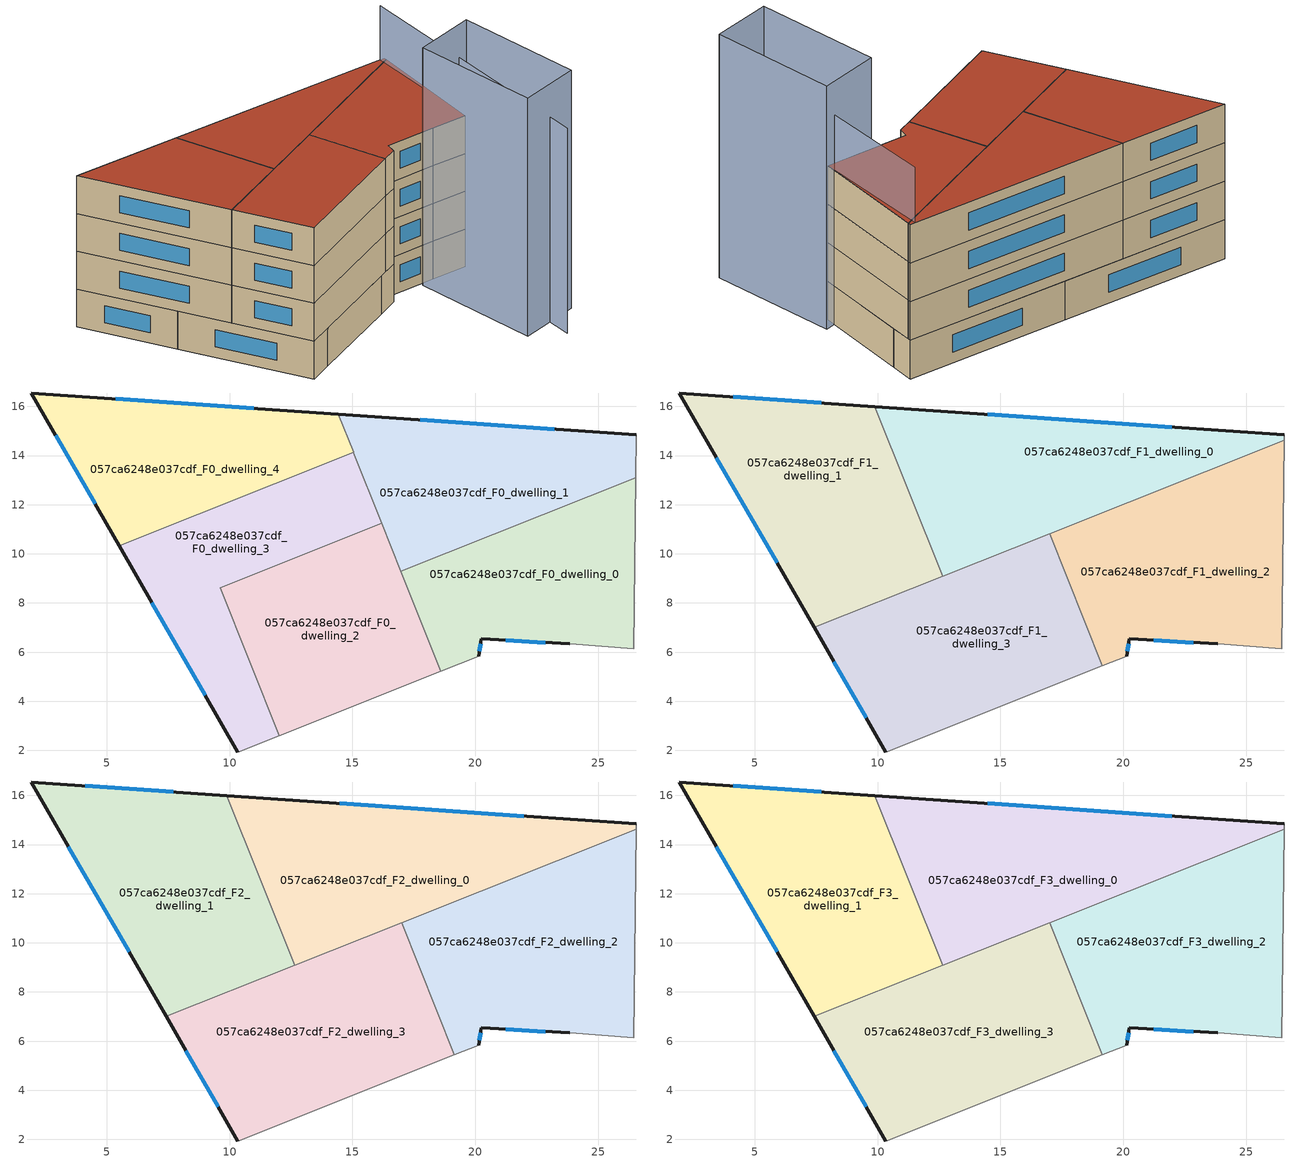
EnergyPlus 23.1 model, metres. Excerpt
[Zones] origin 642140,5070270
057ca6248e037cdf_F0_dwelling_0
 floor ground (EU_floor_Construction): 26.53,13.1 26.44,6.13 23.84,6.33 20.24,6.54 20.14,5.83 18.59,5.22 16.97,9.29 z0
 wall outside (EU_wall_Construction): 20.14,5.83 20.24,6.54 23.84,6.33 z0:3
 wall to 057ca6248e037cdf_F0_dwelling_1 (EU_wall_Construction): 26.53,13.1 16.97,9.29 z0:3
 wall adiabatic (EU_wall_Construction): 23.84,6.33 26.44,6.13 26.53,13.1 / 18.59,5.22 20.14,5.83 z0:3
 wall to 057ca6248e037cdf_F0_dwelling_2 (EU_wall_Construction): 16.97,9.29 18.59,5.22 z0:3
 window (EU_Window_Construction): 21.23,6.48 22.85,6.39 / 20.17,6.03 20.21,6.34 z0.83:2.17
057ca6248e037cdf_F0_dwelling_1
 floor ground (EU_floor_Construction): 26.55,14.84 26.53,13.1 16.97,9.29 14.42,15.68 z0
 wall outside (EU_wall_Construction): 26.55,14.84 14.42,15.68 z0:3
 wall adiabatic (EU_wall_Construction): 26.53,13.1 26.55,14.84 z0:3
 wall to 057ca6248e037cdf_F0_dwelling_3 (EU_wall_Construction): 15.04,14.13 16.19,11.24 z0:3
 wall to 057ca6248e037cdf_F0_dwelling_4 (EU_wall_Construction): 14.42,15.68 15.04,14.13 z0:3
 wall to 057ca6248e037cdf_F0_dwelling_2 (EU_wall_Construction): 16.19,11.24 16.97,9.29 z0:3
 window (EU_Window_Construction): 23.21,15.07 17.76,15.45 z0.83:2.17
057ca6248e037cdf_F0_dwelling_2
 floor ground (EU_floor_Construction): 16.19,11.24 18.59,5.22 12.01,2.6 9.61,8.62 z0
 wall adiabatic (EU_wall_Construction): 12.01,2.6 18.59,5.22 z0:3
 wall to 057ca6248e037cdf_F0_dwelling_3 (EU_wall_Construction): 16.19,11.24 9.61,8.62 12.01,2.6 z0:3
057ca6248e037cdf_F0_dwelling_3
 floor ground (EU_floor_Construction): 15.04,14.13 16.19,11.24 9.61,8.62 12.01,2.6 10.33,1.93 5.51,10.33 z0
 wall outside (EU_wall_Construction): 5.51,10.33 10.33,1.93 z0:3
 wall adiabatic (EU_wall_Construction): 10.33,1.93 12.01,2.6 z0:3
 wall to 057ca6248e037cdf_F0_dwelling_4 (EU_wall_Construction): 15.04,14.13 5.51,10.33 z0:3
 window (EU_Window_Construction): 6.83,8.02 9,4.24 z0.83:2.17
057ca6248e037cdf_F0_dwelling_4
 floor ground (EU_floor_Construction): 14.42,15.68 15.04,14.13 5.51,10.33 1.93,16.55 z0
 wall outside (EU_wall_Construction): 14.42,15.68 1.93,16.55 5.51,10.33 z0:3
 window (EU_Window_Construction): 2.91,14.84 4.52,12.04 / 10.99,15.92 5.37,16.31 z0.83:2.17
057ca6248e037cdf_F1_dwelling_0
 floor to 057ca6248e037cdf_F0_dwelling_1 (EU_floor_Construction): 26.55,14.84 26.55,14.63 16.45,10.6 14.42,15.68 z3
 floor to 057ca6248e037cdf_F0_dwelling_4 (EU_floor_Construction): 14.42,15.68 15.04,14.13 11.24,12.61 9.89,16 z3
 floor to 057ca6248e037cdf_F0_dwelling_2 (EU_floor_Construction): 16.19,11.24 16.45,10.61 12.64,9.09 12.39,9.73 z3
 floor to 057ca6248e037cdf_F0_dwelling_3 (EU_floor_Construction): 15.04,14.13 16.19,11.24 12.39,9.73 11.24,12.61 z3
 wall outside (EU_wall_Construction): 26.55,14.84 9.89,16 z3:6
 wall to 057ca6248e037cdf_F1_dwelling_1 (EU_wall_Construction): 9.89,16 12.64,9.09 z3:6
 wall adiabatic (EU_wall_Construction): 26.55,14.63 26.55,14.84 z3:6
 wall to 057ca6248e037cdf_F1_dwelling_2 (EU_wall_Construction): 17,10.83 26.55,14.63 z3:6
 wall to 057ca6248e037cdf_F1_dwelling_3 (EU_wall_Construction): 12.64,9.09 17,10.83 z3:6
 window (EU_Window_Construction): 21.96,15.16 14.47,15.68 z3.83:5.17
057ca6248e037cdf_F1_dwelling_1
 floor to 057ca6248e037cdf_F0_dwelling_4 (EU_floor_Construction): 9.89,16 11.24,12.61 5.51,10.33 1.93,16.55 z3
 floor to 057ca6248e037cdf_F0_dwelling_3 (EU_floor_Construction): 11.24,12.61 12.39,9.73 9.61,8.62 9.87,7.98 7.42,7.01 5.51,10.33 z3
 floor to 057ca6248e037cdf_F0_dwelling_2 (EU_floor_Construction): 12.39,9.73 12.64,9.09 9.87,7.98 9.61,8.62 z3
 wall outside (EU_wall_Construction): 9.89,16 1.93,16.55 7.42,7.01 z3:6
 wall to 057ca6248e037cdf_F1_dwelling_3 (EU_wall_Construction): 7.42,7.01 12.64,9.09 z3:6
 window (EU_Window_Construction): 3.44,13.92 5.91,9.63 / 7.7,16.15 4.12,16.4 z3.83:5.17
057ca6248e037cdf_F1_dwelling_2
 floor to 057ca6248e037cdf_F0_dwelling_0 (EU_floor_Construction): 26.53,13.1 26.44,6.13 23.84,6.33 20.24,6.54 20.14,5.83 19.15,5.44 17.52,9.52 z3
 floor to 057ca6248e037cdf_F0_dwelling_1 (EU_floor_Construction): 26.55,14.63 26.53,13.1 17.52,9.52 17,10.83 z3
 wall outside (EU_wall_Construction): 20.14,5.83 20.24,6.54 23.84,6.33 z3:6
 wall adiabatic (EU_wall_Construction): 19.15,5.44 20.14,5.83 / 23.84,6.33 26.44,6.13 26.55,14.63 z3:6
 wall to 057ca6248e037cdf_F1_dwelling_3 (EU_wall_Construction): 17,10.83 19.15,5.44 z3:6
 window (EU_Window_Construction): 21.23,6.48 22.85,6.39 / 20.17,6.03 20.21,6.34 z3.83:5.17
057ca6248e037cdf_F1_dwelling_3
 floor to 057ca6248e037cdf_F0_dwelling_2 (EU_floor_Construction): 16.45,10.61 18.59,5.22 12.01,2.6 9.87,7.98 z3
 floor to 057ca6248e037cdf_F0_dwelling_3 (EU_floor_Construction): 9.87,7.98 12.01,2.6 10.33,1.93 7.42,7.01 z3
 floor to 057ca6248e037cdf_F0_dwelling_1 (EU_floor_Construction): 17,10.83 17.52,9.52 16.97,9.29 16.45,10.6 z3
 floor to 057ca6248e037cdf_F0_dwelling_0 (EU_floor_Construction): 17.52,9.52 19.15,5.44 18.59,5.22 16.97,9.29 z3
 wall outside (EU_wall_Construction): 7.42,7.01 10.33,1.93 z3:6
 wall adiabatic (EU_wall_Construction): 10.33,1.93 19.15,5.44 z3:6
 window (EU_Window_Construction): 8.22,5.61 9.53,3.33 z3.83:5.17
057ca6248e037cdf_F2_dwelling_0
 floor to 057ca6248e037cdf_F1_dwelling_0 (EU_floor_Construction): 26.55,14.84 26.55,14.63 12.64,9.09 9.89,16 z6
 wall outside (EU_wall_Construction): 26.55,14.84 9.89,16 z6:9
 wall to 057ca6248e037cdf_F2_dwelling_1 (EU_wall_Construction): 9.89,16 12.64,9.09 z6:9
 wall adiabatic (EU_wall_Construction): 26.55,14.63 26.55,14.84 z6:9
 wall to 057ca6248e037cdf_F2_dwelling_2 (EU_wall_Construction): 17,10.83 26.55,14.63 z6:9
 wall to 057ca6248e037cdf_F2_dwelling_3 (EU_wall_Construction): 12.64,9.09 17,10.83 z6:9
 window (EU_Window_Construction): 21.96,15.16 14.47,15.68 z6.83:8.17
057ca6248e037cdf_F2_dwelling_1
 floor to 057ca6248e037cdf_F1_dwelling_1 (EU_floor_Construction): 9.89,16 12.64,9.09 7.42,7.01 1.93,16.55 z6
 wall outside (EU_wall_Construction): 9.89,16 1.93,16.55 7.42,7.01 z6:9
 wall to 057ca6248e037cdf_F2_dwelling_3 (EU_wall_Construction): 7.42,7.01 12.64,9.09 z6:9
 window (EU_Window_Construction): 3.44,13.92 5.91,9.63 / 7.7,16.15 4.12,16.4 z6.83:8.17
057ca6248e037cdf_F2_dwelling_2
 floor to 057ca6248e037cdf_F1_dwelling_2 (EU_floor_Construction): 26.55,14.63 26.44,6.13 23.84,6.33 20.24,6.54 20.14,5.83 19.15,5.44 17,10.83 z6
 wall outside (EU_wall_Construction): 20.14,5.83 20.24,6.54 23.84,6.33 z6:9
 wall adiabatic (EU_wall_Construction): 19.15,5.44 20.14,5.83 / 23.84,6.33 26.44,6.13 26.55,14.63 z6:9
 wall to 057ca6248e037cdf_F2_dwelling_3 (EU_wall_Construction): 17,10.83 19.15,5.44 z6:9
 window (EU_Window_Construction): 21.23,6.48 22.85,6.39 / 20.17,6.03 20.21,6.34 z6.83:8.17
057ca6248e037cdf_F2_dwelling_3
 floor to 057ca6248e037cdf_F1_dwelling_3 (EU_floor_Construction): 17,10.83 19.15,5.44 10.33,1.93 7.42,7.01 z6
 wall outside (EU_wall_Construction): 7.42,7.01 10.33,1.93 z6:9
 wall adiabatic (EU_wall_Construction): 10.33,1.93 19.15,5.44 z6:9
 window (EU_Window_Construction): 8.22,5.61 9.53,3.33 z6.83:8.17
057ca6248e037cdf_F3_dwelling_0
 floor to 057ca6248e037cdf_F2_dwelling_0 (EU_floor_Construction): 26.55,14.84 26.55,14.63 12.64,9.09 9.89,16 z9
 wall outside (EU_wall_Construction): 26.55,14.84 9.89,16 z9:12
 wall to 057ca6248e037cdf_F3_dwelling_1 (EU_wall_Construction): 9.89,16 12.64,9.09 z9:12
 wall adiabatic (EU_wall_Construction): 26.55,14.63 26.55,14.84 z9:12
 wall to 057ca6248e037cdf_F3_dwelling_2 (EU_wall_Construction): 17,10.83 26.55,14.63 z9:12
 wall to 057ca6248e037cdf_F3_dwelling_3 (EU_wall_Construction): 12.64,9.09 17,10.83 z9:12
 window (EU_Window_Construction): 21.96,15.16 14.47,15.68 z9.83:11.17
 roof outside (EU_roof_Construction): 26.55,14.63 26.55,14.84 9.89,16 12.64,9.09 z12
057ca6248e037cdf_F3_dwelling_1
 floor to 057ca6248e037cdf_F2_dwelling_1 (EU_floor_Construction): 9.89,16 12.64,9.09 7.42,7.01 1.93,16.55 z9
 wall outside (EU_wall_Construction): 9.89,16 1.93,16.55 7.42,7.01 z9:12
 wall to 057ca6248e037cdf_F3_dwelling_3 (EU_wall_Construction): 7.42,7.01 12.64,9.09 z9:12
 window (EU_Window_Construction): 3.44,13.92 5.91,9.63 / 7.7,16.15 4.12,16.4 z9.83:11.17
 roof outside (EU_roof_Construction): 12.64,9.09 9.89,16 1.93,16.55 7.42,7.01 z12
057ca6248e037cdf_F3_dwelling_2
 floor to 057ca6248e037cdf_F2_dwelling_2 (EU_floor_Construction): 26.55,14.63 26.44,6.13 23.84,6.33 20.24,6.54 20.14,5.83 19.15,5.44 17,10.83 z9
 wall outside (EU_wall_Construction): 20.14,5.83 20.24,6.54 23.84,6.33 z9:12
 wall adiabatic (EU_wall_Construction): 19.15,5.44 20.14,5.83 / 23.84,6.33 26.44,6.13 26.55,14.63 z9:12
 wall to 057ca6248e037cdf_F3_dwelling_3 (EU_wall_Construction): 17,10.83 19.15,5.44 z9:12
 window (EU_Window_Construction): 21.23,6.48 22.85,6.39 / 20.17,6.03 20.21,6.34 z9.83:11.17
 roof outside (EU_roof_Construction): 26.44,6.13 26.55,14.63 17,10.83 19.15,5.44 20.14,5.83 20.24,6.54 23.84,6.33 z12
057ca6248e037cdf_F3_dwelling_3
 floor to 057ca6248e037cdf_F2_dwelling_3 (EU_floor_Construction): 17,10.83 19.15,5.44 10.33,1.93 7.42,7.01 z9
 wall outside (EU_wall_Construction): 7.42,7.01 10.33,1.93 z9:12
 wall adiabatic (EU_wall_Construction): 10.33,1.93 19.15,5.44 z9:12
 window (EU_Window_Construction): 8.22,5.61 9.53,3.33 z9.83:11.17
 roof outside (EU_roof_Construction): 19.15,5.44 17,10.83 7.42,7.01 10.33,1.93 z12
shading: 27.18,6.95 28.83,-2.08 / 28.83,-2.08 24.53,-2.87 / 24.53,-2.87 22.87,6.16 / 22.87,6.16 27.18,6.95 z0:18.9; 26.77,-4.25 26.17,14.83 z0:16.3
[Building]
EU S2 Campaign: North Axis=0; Terrain=City; Solar Distribution=FullExterior
[Site:Location]
Lyon-Bron: Latitude=45.75; Longitude=5; Time Zone=1; Elevation=198
[SizingPeriod:WeatherFileDays]
AnnualSizingPeriod: Begin Month=1; Begin Day of Month=1; End Month=12; End Day of Month=31; Day of Week for Start Day=Monday; Use Weather File Daylight Saving Period=No; Use Weather File Rain and Snow Indicators=No
[MATERIAL]
EU_InternalMass_Material: Roughness=MediumRough; Thickness=0.1; Conductivity=1; Density=1800; Specific Heat=900; Thermal Absorptance=0.9; Solar Absorptance=0.7; Visible Absorptance=0.7
[MATERIAL:NOMASS] Roughness=MediumRough; Thermal Absorptance=0.9; Solar Absorptance=0.7; Visible Absorptance=0.7
Name | Thermal Resistance
EU_wall_NoMass | 0.87146
EU_roof_NoMass | 0.842276
EU_floor_NoMass | 0.496999
[WINDOWMATERIAL:SIMPLEGLAZINGSYSTEM]
EU_Window_SimpleGlazing: UFactor=2.2525; Solar Heat Gain Coefficient=0.76; Visible Transmittance=0.76
[CONSTRUCTION]
EU_wall_Construction: EU_wall_NoMass
EU_roof_Construction: EU_roof_NoMass
EU_floor_Construction: EU_floor_NoMass
EU_Window_Construction: EU_Window_SimpleGlazing
EU_InternalMass_Construction: EU_InternalMass_Material
[ZONE] Type=1; Multiplier=1; Ceiling Height=autocalculate; Floor Area=autocalculate; Part of Total Floor Area=Yes
Name | Volume
057ca6248e037cdf_F0_dwelling_0 | 137.697
057ca6248e037cdf_F1_dwelling_0; 057ca6248e037cdf_F2_dwelling_0; 057ca6248e037cdf_F3_dwelling_0; 057ca6248e037cdf_F1_dwelling_2; 057ca6248e037cdf_F2_dwelling_2; 057ca6248e037cdf_F3_dwelling_2 | 172.128
057ca6248e037cdf_F0_dwelling_1 | 137.684
057ca6248e037cdf_F1_dwelling_1; 057ca6248e037cdf_F2_dwelling_1; 057ca6248e037cdf_F3_dwelling_1 | 172.13
057ca6248e037cdf_F0_dwelling_2 | 137.706
057ca6248e037cdf_F0_dwelling_3 | 137.71
057ca6248e037cdf_F1_dwelling_3; 057ca6248e037cdf_F2_dwelling_3; 057ca6248e037cdf_F3_dwelling_3 | 172.118
057ca6248e037cdf_F0_dwelling_4 | 137.708
[INTERNALMASS] Construction=EU_InternalMass_Construction
Name | Zone or ZoneList | Surface Area
057ca6248e037cdf_F0_dwelling_0_EU_InternalMass | 057ca6248e037cdf_F0_dwelling_0 | 45.8983
057ca6248e037cdf_F0_dwelling_1_EU_InternalMass | 057ca6248e037cdf_F0_dwelling_1 | 45.8968
057ca6248e037cdf_F0_dwelling_2_EU_InternalMass | 057ca6248e037cdf_F0_dwelling_2 | 45.9028
057ca6248e037cdf_F0_dwelling_3_EU_InternalMass | 057ca6248e037cdf_F0_dwelling_3 | 45.9032
057ca6248e037cdf_F0_dwelling_4_EU_InternalMass | 057ca6248e037cdf_F0_dwelling_4 | 45.9033
057ca6248e037cdf_F1_dwelling_0_EU_InternalMass | 057ca6248e037cdf_F1_dwelling_0 | 57.3762
057ca6248e037cdf_F1_dwelling_1_EU_InternalMass | 057ca6248e037cdf_F1_dwelling_1 | 57.3764
057ca6248e037cdf_F1_dwelling_2_EU_InternalMass | 057ca6248e037cdf_F1_dwelling_2 | 57.3759
057ca6248e037cdf_F1_dwelling_3_EU_InternalMass | 057ca6248e037cdf_F1_dwelling_3 | 57.3726
057ca6248e037cdf_F2_dwelling_0_EU_InternalMass | 057ca6248e037cdf_F2_dwelling_0 | 57.3762
057ca6248e037cdf_F2_dwelling_1_EU_InternalMass | 057ca6248e037cdf_F2_dwelling_1 | 57.3764
057ca6248e037cdf_F2_dwelling_2_EU_InternalMass | 057ca6248e037cdf_F2_dwelling_2 | 57.3759
057ca6248e037cdf_F2_dwelling_3_EU_InternalMass | 057ca6248e037cdf_F2_dwelling_3 | 57.3726
057ca6248e037cdf_F3_dwelling_0_EU_InternalMass | 057ca6248e037cdf_F3_dwelling_0 | 57.3762
057ca6248e037cdf_F3_dwelling_1_EU_InternalMass | 057ca6248e037cdf_F3_dwelling_1 | 57.3764
057ca6248e037cdf_F3_dwelling_2_EU_InternalMass | 057ca6248e037cdf_F3_dwelling_2 | 57.3759
057ca6248e037cdf_F3_dwelling_3_EU_InternalMass | 057ca6248e037cdf_F3_dwelling_3 | 57.3726
[OTHEREQUIPMENT] Fuel Type=Electricity; Design Level Calculation Method=Watts/Area; Power per Zone Floor Area=1; Fraction Latent=0; Fraction Radiant=0; Fraction Lost=0; Carbon Dioxide Generation Rate=0; EndUse Subcategory=EU_Step8_InternalGains
Name | Zone or ZoneList or Space or SpaceList | Schedule
EU_Step8_InternalGain_057ca6248e037cdf_F0_dwelling_0_f000 | 057ca6248e037cdf_F0_dwelling_0 | EU_Step8_GainSchedule_057ca6248e037cdf_F0_dwelling_0_f000
EU_Step8_InternalGain_057ca6248e037cdf_F0_dwelling_1_f000 | 057ca6248e037cdf_F0_dwelling_1 | EU_Step8_GainSchedule_057ca6248e037cdf_F0_dwelling_1_f000
EU_Step8_InternalGain_057ca6248e037cdf_F0_dwelling_2_f000 | 057ca6248e037cdf_F0_dwelling_2 | EU_Step8_GainSchedule_057ca6248e037cdf_F0_dwelling_2_f000
EU_Step8_InternalGain_057ca6248e037cdf_F0_dwelling_3_f000 | 057ca6248e037cdf_F0_dwelling_3 | EU_Step8_GainSchedule_057ca6248e037cdf_F0_dwelling_3_f000
EU_Step8_InternalGain_057ca6248e037cdf_F0_dwelling_4_f000 | 057ca6248e037cdf_F0_dwelling_4 | EU_Step8_GainSchedule_057ca6248e037cdf_F0_dwelling_4_f000
EU_Step8_InternalGain_057ca6248e037cdf_F1_dwelling_0_f000 | 057ca6248e037cdf_F1_dwelling_0 | EU_Step8_GainSchedule_057ca6248e037cdf_F1_dwelling_0_f000
EU_Step8_InternalGain_057ca6248e037cdf_F1_dwelling_1_f000 | 057ca6248e037cdf_F1_dwelling_1 | EU_Step8_GainSchedule_057ca6248e037cdf_F1_dwelling_1_f000
EU_Step8_InternalGain_057ca6248e037cdf_F1_dwelling_2_f000 | 057ca6248e037cdf_F1_dwelling_2 | EU_Step8_GainSchedule_057ca6248e037cdf_F1_dwelling_2_f000
EU_Step8_InternalGain_057ca6248e037cdf_F1_dwelling_3_f000 | 057ca6248e037cdf_F1_dwelling_3 | EU_Step8_GainSchedule_057ca6248e037cdf_F1_dwelling_3_f000
EU_Step8_InternalGain_057ca6248e037cdf_F2_dwelling_0_f000 | 057ca6248e037cdf_F2_dwelling_0 | EU_Step8_GainSchedule_057ca6248e037cdf_F2_dwelling_0_f000
EU_Step8_InternalGain_057ca6248e037cdf_F2_dwelling_1_f000 | 057ca6248e037cdf_F2_dwelling_1 | EU_Step8_GainSchedule_057ca6248e037cdf_F2_dwelling_1_f000
EU_Step8_InternalGain_057ca6248e037cdf_F2_dwelling_2_f000 | 057ca6248e037cdf_F2_dwelling_2 | EU_Step8_GainSchedule_057ca6248e037cdf_F2_dwelling_2_f000
EU_Step8_InternalGain_057ca6248e037cdf_F2_dwelling_3_f000 | 057ca6248e037cdf_F2_dwelling_3 | EU_Step8_GainSchedule_057ca6248e037cdf_F2_dwelling_3_f000
EU_Step8_InternalGain_057ca6248e037cdf_F3_dwelling_0_f000 | 057ca6248e037cdf_F3_dwelling_0 | EU_Step8_GainSchedule_057ca6248e037cdf_F3_dwelling_0_f000
EU_Step8_InternalGain_057ca6248e037cdf_F3_dwelling_1_f000 | 057ca6248e037cdf_F3_dwelling_1 | EU_Step8_GainSchedule_057ca6248e037cdf_F3_dwelling_1_f000
EU_Step8_InternalGain_057ca6248e037cdf_F3_dwelling_2_f000 | 057ca6248e037cdf_F3_dwelling_2 | EU_Step8_GainSchedule_057ca6248e037cdf_F3_dwelling_2_f000
EU_Step8_InternalGain_057ca6248e037cdf_F3_dwelling_3_f000 | 057ca6248e037cdf_F3_dwelling_3 | EU_Step8_GainSchedule_057ca6248e037cdf_F3_dwelling_3_f000
[ZONEVENTILATION:DESIGNFLOWRATE] Schedule=EU_AlwaysOn; Design Flow Rate Calculation Method=AirChanges/Hour; Air Changes per Hour=0.425; Ventilation Type=Natural; Fan Pressure Rise=0; Fan Total Efficiency=1; Constant Term Coefficient=1; Temperature Term Coefficient=0; Velocity Term Coefficient=0; Velocity Squared Term Coefficient=0; Minimum Indoor Temperature=-100; Maximum Indoor Temperature=100; Delta Temperature=-100; Minimum Outdoor Temperature=-100; Maximum Outdoor Temperature=100; Maximum Wind Speed=40
Name | Zone or ZoneList or Space or SpaceList
EU_ConstantAir_057ca6248e037cdf_F0_dwelling_0 | 057ca6248e037cdf_F0_dwelling_0
EU_ConstantAir_057ca6248e037cdf_F0_dwelling_1 | 057ca6248e037cdf_F0_dwelling_1
EU_ConstantAir_057ca6248e037cdf_F0_dwelling_2 | 057ca6248e037cdf_F0_dwelling_2
EU_ConstantAir_057ca6248e037cdf_F0_dwelling_3 | 057ca6248e037cdf_F0_dwelling_3
EU_ConstantAir_057ca6248e037cdf_F0_dwelling_4 | 057ca6248e037cdf_F0_dwelling_4
EU_ConstantAir_057ca6248e037cdf_F1_dwelling_0 | 057ca6248e037cdf_F1_dwelling_0
EU_ConstantAir_057ca6248e037cdf_F1_dwelling_1 | 057ca6248e037cdf_F1_dwelling_1
EU_ConstantAir_057ca6248e037cdf_F1_dwelling_2 | 057ca6248e037cdf_F1_dwelling_2
EU_ConstantAir_057ca6248e037cdf_F1_dwelling_3 | 057ca6248e037cdf_F1_dwelling_3
EU_ConstantAir_057ca6248e037cdf_F2_dwelling_0 | 057ca6248e037cdf_F2_dwelling_0
EU_ConstantAir_057ca6248e037cdf_F2_dwelling_1 | 057ca6248e037cdf_F2_dwelling_1
EU_ConstantAir_057ca6248e037cdf_F2_dwelling_2 | 057ca6248e037cdf_F2_dwelling_2
EU_ConstantAir_057ca6248e037cdf_F2_dwelling_3 | 057ca6248e037cdf_F2_dwelling_3
EU_ConstantAir_057ca6248e037cdf_F3_dwelling_0 | 057ca6248e037cdf_F3_dwelling_0
EU_ConstantAir_057ca6248e037cdf_F3_dwelling_1 | 057ca6248e037cdf_F3_dwelling_1
EU_ConstantAir_057ca6248e037cdf_F3_dwelling_2 | 057ca6248e037cdf_F3_dwelling_2
EU_ConstantAir_057ca6248e037cdf_F3_dwelling_3 | 057ca6248e037cdf_F3_dwelling_3
[HVACTEMPLATE:THERMOSTAT] Constant Heating Setpoint=20; Constant Cooling Setpoint=50
EU_HeatOnly_057ca6248e037cdf_F0_dwelling_0; EU_HeatOnly_057ca6248e037cdf_F0_dwelling_1; EU_HeatOnly_057ca6248e037cdf_F0_dwelling_2; EU_HeatOnly_057ca6248e037cdf_F0_dwelling_3; EU_HeatOnly_057ca6248e037cdf_F0_dwelling_4; EU_HeatOnly_057ca6248e037cdf_F1_dwelling_0; EU_HeatOnly_057ca6248e037cdf_F1_dwelling_1; EU_HeatOnly_057ca6248e037cdf_F1_dwelling_2; EU_HeatOnly_057ca6248e037cdf_F1_dwelling_3; EU_HeatOnly_057ca6248e037cdf_F2_dwelling_0; EU_HeatOnly_057ca6248e037cdf_F2_dwelling_1; EU_HeatOnly_057ca6248e037cdf_F2_dwelling_2; EU_HeatOnly_057ca6248e037cdf_F2_dwelling_3; EU_HeatOnly_057ca6248e037cdf_F3_dwelling_0; EU_HeatOnly_057ca6248e037cdf_F3_dwelling_1; EU_HeatOnly_057ca6248e037cdf_F3_dwelling_2; EU_HeatOnly_057ca6248e037cdf_F3_dwelling_3
[HVACTEMPLATE:ZONE:IDEALLOADSAIRSYSTEM] System Availability Schedule=EU_AlwaysOn; Maximum Heating Supply Air Temperature=50; Minimum Cooling Supply Air Temperature=13; Maximum Heating Supply Air Humidity Ratio=0.0156; Minimum Cooling Supply Air Humidity Ratio=0.0077; Heating Limit=NoLimit; Cooling Limit=NoLimit; Heating Availability Schedule=EU_AlwaysOn; Cooling Availability Schedule=EU_CoolingOff; Dehumidification Control Type=ConstantSensibleHeatRatio; Cooling Sensible Heat Ratio=0.7; Dehumidification Setpoint=60; Humidification Control Type=None; Humidification Setpoint=30; Outdoor Air Method=None; Outdoor Air Flow Rate per Person=0.00944; Outdoor Air Flow Rate per Zone Floor Area=0; Outdoor Air Flow Rate per Zone=0; Demand Controlled Ventilation Type=None; Outdoor Air Economizer Type=NoEconomizer; Heat Recovery Type=None; Sensible Heat Recovery Effectiveness=0.7; Latent Heat Recovery Effectiveness=0.65
Name | Template Thermostat
057ca6248e037cdf_F0_dwelling_0 | EU_HeatOnly_057ca6248e037cdf_F0_dwelling_0
057ca6248e037cdf_F0_dwelling_1 | EU_HeatOnly_057ca6248e037cdf_F0_dwelling_1
057ca6248e037cdf_F0_dwelling_2 | EU_HeatOnly_057ca6248e037cdf_F0_dwelling_2
057ca6248e037cdf_F0_dwelling_3 | EU_HeatOnly_057ca6248e037cdf_F0_dwelling_3
057ca6248e037cdf_F0_dwelling_4 | EU_HeatOnly_057ca6248e037cdf_F0_dwelling_4
057ca6248e037cdf_F1_dwelling_0 | EU_HeatOnly_057ca6248e037cdf_F1_dwelling_0
057ca6248e037cdf_F1_dwelling_1 | EU_HeatOnly_057ca6248e037cdf_F1_dwelling_1
057ca6248e037cdf_F1_dwelling_2 | EU_HeatOnly_057ca6248e037cdf_F1_dwelling_2
057ca6248e037cdf_F1_dwelling_3 | EU_HeatOnly_057ca6248e037cdf_F1_dwelling_3
057ca6248e037cdf_F2_dwelling_0 | EU_HeatOnly_057ca6248e037cdf_F2_dwelling_0
057ca6248e037cdf_F2_dwelling_1 | EU_HeatOnly_057ca6248e037cdf_F2_dwelling_1
057ca6248e037cdf_F2_dwelling_2 | EU_HeatOnly_057ca6248e037cdf_F2_dwelling_2
057ca6248e037cdf_F2_dwelling_3 | EU_HeatOnly_057ca6248e037cdf_F2_dwelling_3
057ca6248e037cdf_F3_dwelling_0 | EU_HeatOnly_057ca6248e037cdf_F3_dwelling_0
057ca6248e037cdf_F3_dwelling_1 | EU_HeatOnly_057ca6248e037cdf_F3_dwelling_1
057ca6248e037cdf_F3_dwelling_2 | EU_HeatOnly_057ca6248e037cdf_F3_dwelling_2
057ca6248e037cdf_F3_dwelling_3 | EU_HeatOnly_057ca6248e037cdf_F3_dwelling_3
[SIZING:ZONE] Zone Cooling Design Supply Air Temperature Input Method=SupplyAirTemperature; Zone Cooling Design Supply Air Temperature=13; Zone Heating Design Supply Air Temperature Input Method=SupplyAirTemperature; Zone Heating Design Supply Air Temperature=50; Zone Cooling Design Supply Air Humidity Ratio=0.008; Zone Heating Design Supply Air Humidity Ratio=0.008; Cooling Design Air Flow Method=DesignDay; Cooling Design Air Flow Rate=0; Cooling Minimum Air Flow per Zone Floor Area=0.000762; Cooling Minimum Air Flow=0; Cooling Minimum Air Flow Fraction=0.2; Heating Design Air Flow Method=DesignDay; Heating Design Air Flow Rate=0; Heating Maximum Air Flow per Zone Floor Area=0.002032; Heating Maximum Air Flow=0.141576; Heating Maximum Air Flow Fraction=0.3; Account for Dedicated Outdoor Air System=No; Dedicated Outdoor Air System Control Strategy=NeutralSupplyAir; Dedicated Outdoor Air Low Setpoint Temperature for Design=autosize; Dedicated Outdoor Air High Setpoint Temperature for Design=autosize; Zone Load Sizing Method=Sensible Load Only No Latent Load; Zone Latent Cooling Design Supply Air Humidity Ratio Input Method=HumidityRatioDifference; Zone Cooling Design Supply Air Humidity Ratio Difference=0.005; Zone Latent Heating Design Supply Air Humidity Ratio Input Method=HumidityRatioDifference; Zone Humidification Design Supply Air Humidity Ratio Difference=0.005
057ca6248e037cdf_F0_dwelling_0; 057ca6248e037cdf_F0_dwelling_1; 057ca6248e037cdf_F0_dwelling_2; 057ca6248e037cdf_F0_dwelling_3; 057ca6248e037cdf_F0_dwelling_4; 057ca6248e037cdf_F1_dwelling_0; 057ca6248e037cdf_F1_dwelling_1; 057ca6248e037cdf_F1_dwelling_2; 057ca6248e037cdf_F1_dwelling_3; 057ca6248e037cdf_F2_dwelling_0; 057ca6248e037cdf_F2_dwelling_1; 057ca6248e037cdf_F2_dwelling_2; 057ca6248e037cdf_F2_dwelling_3; 057ca6248e037cdf_F3_dwelling_0; 057ca6248e037cdf_F3_dwelling_1; 057ca6248e037cdf_F3_dwelling_2; 057ca6248e037cdf_F3_dwelling_3
[SCHEDULE:CONSTANT]
Name | Hourly Value
EU_AlwaysOn | 1
EU_CoolingOff | 0
[SCHEDULE:FILE] Column Number=1; Rows to Skip at Top=0; Number of Hours of Data=8760; Column Separator=Comma; Interpolate to Timestep=No; Minutes per Item=60; Adjust Schedule for Daylight Savings=Yes
Name | File
EU_Step8_GainSchedule_057ca6248e037cdf_F0_dwelling_0_f000 | ../../schedules/057ca6248e037cdf/057ca6248e037cdf_F0_dwelling_0_f000_gain.csv
EU_Step8_GainSchedule_057ca6248e037cdf_F0_dwelling_1_f000 | ../../schedules/057ca6248e037cdf/057ca6248e037cdf_F0_dwelling_1_f000_gain.csv
EU_Step8_GainSchedule_057ca6248e037cdf_F0_dwelling_2_f000 | ../../schedules/057ca6248e037cdf/057ca6248e037cdf_F0_dwelling_2_f000_gain.csv
EU_Step8_GainSchedule_057ca6248e037cdf_F0_dwelling_3_f000 | ../../schedules/057ca6248e037cdf/057ca6248e037cdf_F0_dwelling_3_f000_gain.csv
EU_Step8_GainSchedule_057ca6248e037cdf_F0_dwelling_4_f000 | ../../schedules/057ca6248e037cdf/057ca6248e037cdf_F0_dwelling_4_f000_gain.csv
EU_Step8_GainSchedule_057ca6248e037cdf_F1_dwelling_0_f000 | ../../schedules/057ca6248e037cdf/057ca6248e037cdf_F1_dwelling_0_f000_gain.csv
EU_Step8_GainSchedule_057ca6248e037cdf_F1_dwelling_1_f000 | ../../schedules/057ca6248e037cdf/057ca6248e037cdf_F1_dwelling_1_f000_gain.csv
EU_Step8_GainSchedule_057ca6248e037cdf_F1_dwelling_2_f000 | ../../schedules/057ca6248e037cdf/057ca6248e037cdf_F1_dwelling_2_f000_gain.csv
EU_Step8_GainSchedule_057ca6248e037cdf_F1_dwelling_3_f000 | ../../schedules/057ca6248e037cdf/057ca6248e037cdf_F1_dwelling_3_f000_gain.csv
EU_Step8_GainSchedule_057ca6248e037cdf_F2_dwelling_0_f000 | ../../schedules/057ca6248e037cdf/057ca6248e037cdf_F2_dwelling_0_f000_gain.csv
EU_Step8_GainSchedule_057ca6248e037cdf_F2_dwelling_1_f000 | ../../schedules/057ca6248e037cdf/057ca6248e037cdf_F2_dwelling_1_f000_gain.csv
EU_Step8_GainSchedule_057ca6248e037cdf_F2_dwelling_2_f000 | ../../schedules/057ca6248e037cdf/057ca6248e037cdf_F2_dwelling_2_f000_gain.csv
EU_Step8_GainSchedule_057ca6248e037cdf_F2_dwelling_3_f000 | ../../schedules/057ca6248e037cdf/057ca6248e037cdf_F2_dwelling_3_f000_gain.csv
EU_Step8_GainSchedule_057ca6248e037cdf_F3_dwelling_0_f000 | ../../schedules/057ca6248e037cdf/057ca6248e037cdf_F3_dwelling_0_f000_gain.csv
EU_Step8_GainSchedule_057ca6248e037cdf_F3_dwelling_1_f000 | ../../schedules/057ca6248e037cdf/057ca6248e037cdf_F3_dwelling_1_f000_gain.csv
EU_Step8_GainSchedule_057ca6248e037cdf_F3_dwelling_2_f000 | ../../schedules/057ca6248e037cdf/057ca6248e037cdf_F3_dwelling_2_f000_gain.csv
EU_Step8_GainSchedule_057ca6248e037cdf_F3_dwelling_3_f000 | ../../schedules/057ca6248e037cdf/057ca6248e037cdf_F3_dwelling_3_f000_gain.csv
